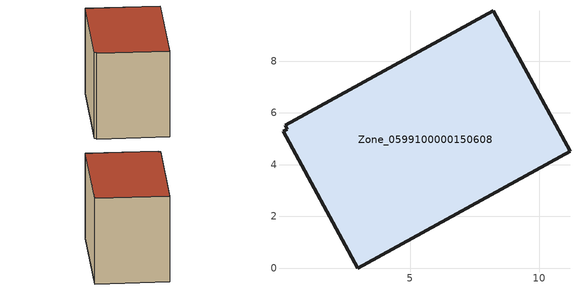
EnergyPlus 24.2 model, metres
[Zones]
Zone_0599100000150608
 floor ground (C_G): 0.09,5.28 0.24,5.37 0.16,5.53 8.22,9.94 11.18,4.51 2.97,0 z0
 wall outside (C_F): 11.18,4.51 8.22,9.94 0.16,5.53 0.24,5.37 0.09,5.28 2.97,0 11.18,4.51 z0:7.69
 roof outside (C_R): 0.24,5.37 0.09,5.28 2.97,0 11.18,4.51 8.22,9.94 0.16,5.53 z7.69
[BUILDING]
Pand.0599100000150608: North Axis=0; Terrain=City; Loads Convergence Tolerance Value=0.04; Temperature Convergence Tolerance Value=0.4; Solar Distribution=FullExterior; Maximum Number of Warmup Days=25; Minimum Number of Warmup Days=1
[Site:Location]
Rotterdam.The.Hague.AP_ZH_NLD Design_Conditions: Latitude=51.96; Longitude=4.45; Time Zone=1; Elevation=-4.5
[SITE:GROUNDTEMPERATURE:BUILDINGSURFACE]
18, 18, 18, 18, 18, 18, 18, 18, 18, 18, 18, 18
[MATERIAL] Thermal Absorptance=0.9; Solar Absorptance=0.7; Visible Absorptance=0.7
Name | Roughness | Thickness | Conductivity | Density | Specific Heat
G.TC.1965-1974 | MediumSmooth | 0.15 | 0.882353 | 540 | 1210
F.TC.1965-1974 | Rough | 0.3 | 0.697674 | 1920 | 840
R.TC.1965-1974 | MediumRough | 0.2 | 0.232558 | 1500 | 1000
[CONSTRUCTION]
C_G: G.TC.1965-1974
C_F: F.TC.1965-1974
C_R: R.TC.1965-1974
[ZONE]
Zone_0599100000150608: Type=1; Multiplier=1; Ceiling Height=Autocalculate; Volume=Autocalculate; Floor Area=autocalculate; Part of Total Floor Area=Yes
[ZONEINFILTRATION:DESIGNFLOWRATE]
Infil_Zone_0599100000150608: Zone or ZoneList or Space or SpaceList=Zone_0599100000150608; Schedule=AlwaysOn; Design Flow Rate Calculation Method=Flow/Area; Flow Rate per Floor Area=0.003; Constant Term Coefficient=1; Temperature Term Coefficient=0; Velocity Term Coefficient=0; Velocity Squared Term Coefficient=0
[HVACTEMPLATE:ZONE:IDEALLOADSAIRSYSTEM]
Zone_0599100000150608: Maximum Heating Supply Air Temperature=50; Minimum Cooling Supply Air Temperature=13; Maximum Heating Supply Air Humidity Ratio=0.0156; Minimum Cooling Supply Air Humidity Ratio=0.0077; Heating Limit=NoLimit; Cooling Limit=NoLimit; Dehumidification Control Type=ConstantSensibleHeatRatio; Cooling Sensible Heat Ratio=0.7; Dehumidification Setpoint=60; Humidification Control Type=None; Humidification Setpoint=30; Outdoor Air Method=None; Outdoor Air Flow Rate per Person=0.00944; Outdoor Air Flow Rate per Zone Floor Area=0; Outdoor Air Flow Rate per Zone=0; Demand Controlled Ventilation Type=None; Outdoor Air Economizer Type=NoEconomizer; Heat Recovery Type=None; Sensible Heat Recovery Effectiveness=0.7; Latent Heat Recovery Effectiveness=0.65
[ZONECONTROL:THERMOSTAT]
ThermostatControl_Zone_0599100000150608: Zone or ZoneList=Zone_0599100000150608; Control Type Schedule=DualSetpointControlType; Control 1=Thermostat_Zone_0599100000150608; Temperature Difference Between Cutout And Setpoint=0
[THERMOSTATSETPOINT:DUALSETPOINT]
Thermostat_Zone_0599100000150608: Heating Setpoint Temperature Schedule=HeatingSetpoint_Zone_0599100000150608; Cooling Setpoint Temperature Schedule=CoolingSetpoint_Zone_0599100000150608
[SCHEDULE:COMPACT]
HeatingSetpoint_Zone_0599100000150608: Through: 12/31, For: AllDays, Until: 24:00, 21
CoolingSetpoint_Zone_0599100000150608: Through: 12/31, For: AllDays, Until: 24:00, 24
DualSetpointControlType: Through: 12/31, For: AllDays, Until: 24:00, 4
AlwaysOn: Through: 12/31, For: AllDays, Until: 24:00, 1
